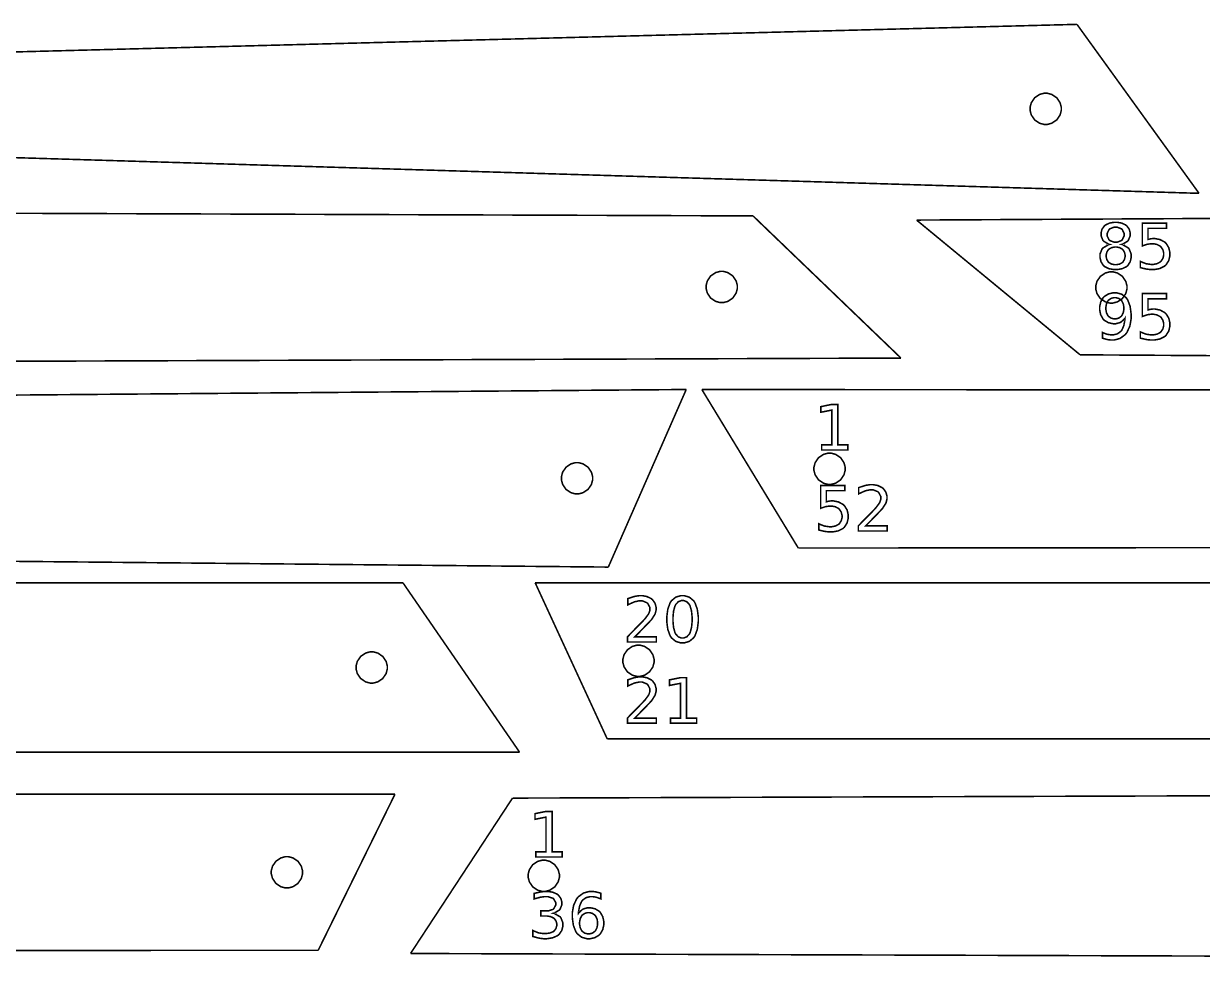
# Model space of a CAD drawing. Extents: x 0 to 51.8, y 1.6 to 26.8.
# Drawn here: x 6.65 to 14.5, y 20.54 to 26.77 of the extents above; entities that cross this region are included whole.
import ezdxf

# ---------------------------------------------------------------- set-up
doc = ezdxf.new("R2010")
doc.units = 0
doc.layers.get('0').update_dxf_attribs({"linetype": 'CONTINUOUS'})

msp = doc.modelspace()

# ---------------------------------------------------------------- linework, layer by layer
at = {"color": 0, "const_width": 0.010417}
for points in [[(0, 26.4089), (13.6688, 26.7639)], [(13.6688, 26.7639), (14.4821, 25.6379)], [(2.70139, 25.9929), (14.4821, 25.6379)], [(0, 25.5282), (11.5104, 25.4874)], [(12.6002, 25.4596), (25.0779, 25.5282)], [(11.5104, 25.4874), (12.496, 24.5401)], [(12.6002, 25.4596), (13.6897, 24.5618)], [(1.26975, 24.4993), (12.496, 24.5401)], [(13.6897, 24.5618), (24.3043, 24.4931)], [(0, 24.2386), (11.0654, 24.3306)], [(11.0654, 24.3306), (10.5463, 23.1471)], [(11.1695, 24.3306), (21.9319, 24.3214)], [(11.1695, 24.3306), (11.8121, 23.274)], [(11.8121, 23.274), (21.3258, 23.2832)], [(1.067, 23.2389), (10.5463, 23.1471)], [(0, 23.0429), (9.17822, 23.0422)], [(9.17822, 23.0422), (9.95475, 21.9142)], [(10.0589, 23.0429), (19.7367, 23.0429)], [(10.0589, 23.0429), (10.539, 22.0022)], [(10.539, 22.0022), (19.4274, 22.0022)], [(0.164279, 21.9133), (9.95475, 21.9142)], [(0, 21.6353), (9.12463, 21.6331)], [(9.12463, 21.6331), (8.61328, 20.5931)], [(9.90799, 21.6076), (9.22879, 20.5721)], [(9.90799, 21.6076), (18.3128, 21.6353)], [(0.362901, 20.5908), (8.61328, 20.5931)], [(9.22879, 20.5721), (17.8074, 20.5444)]]:
    msp.add_lwpolyline(points, dxfattribs=at)
for points in [[(13.5646, 26.2008), (13.5646, 26.1907), (13.5564, 26.1603), (13.5341, 26.1272), (13.501, 26.1049), (13.4705, 26.0967), (13.4604, 26.0967), (13.4503, 26.0967), (13.4199, 26.1049), (13.3868, 26.1272), (13.3644, 26.1603), (13.3563, 26.1907), (13.3563, 26.2008), (13.3563, 26.211), (13.3644, 26.2414), (13.3868, 26.2746), (13.4199, 26.2969), (13.4503, 26.305), (13.4604, 26.305), (13.4705, 26.305), (13.501, 26.2969), (13.5341, 26.2746), (13.5564, 26.2414), (13.5646, 26.211), (13.5646, 26.2008)], [(11.4062, 25.0138), (11.4062, 25.0036), (11.398, 24.9732), (11.3757, 24.9401), (11.3426, 24.9178), (11.3121, 24.9096), (11.302, 24.9096), (11.2919, 24.9096), (11.2614, 24.9178), (11.2283, 24.9401), (11.206, 24.9732), (11.1979, 25.0036), (11.1979, 25.0138), (11.1979, 25.0239), (11.206, 25.0543), (11.2283, 25.0874), (11.2614, 25.1097), (11.2919, 25.1179), (11.302, 25.1179), (11.3121, 25.1179), (11.3426, 25.1097), (11.3757, 25.0874), (11.398, 25.0543), (11.4062, 25.0239), (11.4062, 25.0138)], [(14.0022, 25.0107), (14.0022, 25.0006), (13.994, 24.9701), (13.9717, 24.9369), (13.9386, 24.9147), (13.9082, 24.9065), (13.8981, 24.9065), (13.8879, 24.9065), (13.8575, 24.9147), (13.8244, 24.9369), (13.802, 24.9701), (13.7939, 25.0006), (13.7939, 25.0107), (13.7939, 25.0208), (13.802, 25.0512), (13.8244, 25.0843), (13.8575, 25.1067), (13.8879, 25.1149), (13.8981, 25.1149), (13.9082, 25.1149), (13.9386, 25.1067), (13.9717, 25.0843), (13.994, 25.0512), (14.0022, 25.0208), (14.0022, 25.0107)], [(12.1246, 23.8022), (12.1246, 23.7922), (12.1164, 23.7617), (12.094, 23.7286), (12.0609, 23.7062), (12.0305, 23.6981), (12.0204, 23.6981), (12.0102, 23.6981), (11.9798, 23.7062), (11.9467, 23.7286), (11.9244, 23.7617), (11.9162, 23.7922), (11.9162, 23.8022), (11.9162, 23.8124), (11.9244, 23.8428), (11.9467, 23.876), (11.9798, 23.8983), (12.0102, 23.9064), (12.0204, 23.9064), (12.0305, 23.9064), (12.0609, 23.8983), (12.094, 23.876), (12.1164, 23.8428), (12.1246, 23.8124), (12.1246, 23.8022)], [(10.4421, 23.7389), (10.4421, 23.7287), (10.4339, 23.6983), (10.4116, 23.6651), (10.3785, 23.6429), (10.348, 23.6347), (10.3379, 23.6347), (10.3278, 23.6347), (10.2974, 23.6429), (10.2643, 23.6651), (10.2419, 23.6983), (10.2338, 23.7287), (10.2338, 23.7389), (10.2338, 23.749), (10.2419, 23.7794), (10.2643, 23.8125), (10.2974, 23.8349), (10.3278, 23.8431), (10.3379, 23.8431), (10.348, 23.8431), (10.3785, 23.8349), (10.4116, 23.8125), (10.4339, 23.7794), (10.4421, 23.749), (10.4421, 23.7389)], [(10.8515, 22.5226), (10.8515, 22.5125), (10.8433, 22.4821), (10.8209, 22.4489), (10.7878, 22.4265), (10.7574, 22.4185), (10.7473, 22.4185), (10.7371, 22.4185), (10.7067, 22.4265), (10.6736, 22.4489), (10.6513, 22.4821), (10.6431, 22.5125), (10.6431, 22.5226), (10.6431, 22.5328), (10.6513, 22.5632), (10.6736, 22.5963), (10.7067, 22.6186), (10.7371, 22.6268), (10.7473, 22.6268), (10.7574, 22.6268), (10.7878, 22.6186), (10.8209, 22.5963), (10.8433, 22.5632), (10.8515, 22.5328), (10.8515, 22.5226)], [(9.07406, 22.4782), (9.07406, 22.4681), (9.06586, 22.4376), (9.04351, 22.4046), (9.01042, 22.3822), (8.97999, 22.374), (8.96989, 22.374), (8.95975, 22.374), (8.92931, 22.3822), (8.89621, 22.4046), (8.87386, 22.4376), (8.86572, 22.4681), (8.86572, 22.4782), (8.86572, 22.4883), (8.87386, 22.5187), (8.89621, 22.5518), (8.92931, 22.5742), (8.95975, 22.5824), (8.96989, 22.5824), (8.97999, 22.5824), (9.01042, 22.5742), (9.04351, 22.5518), (9.06586, 22.5187), (9.07406, 22.4883), (9.07406, 22.4782)], [(8.50911, 21.1131), (8.50911, 21.1029), (8.50092, 21.0725), (8.47857, 21.0394), (8.44547, 21.0171), (8.41504, 21.0089), (8.40494, 21.0089), (8.39481, 21.0089), (8.36436, 21.0171), (8.33128, 21.0394), (8.30892, 21.0725), (8.30078, 21.1029), (8.30078, 21.1131), (8.30078, 21.1232), (8.30892, 21.1536), (8.33128, 21.1867), (8.36436, 21.209), (8.39481, 21.2172), (8.40494, 21.2172), (8.41504, 21.2172), (8.44547, 21.209), (8.47857, 21.1867), (8.50092, 21.1536), (8.50911, 21.1232), (8.50911, 21.1131)], [(10.2205, 21.0899), (10.2205, 21.0797), (10.2123, 21.0493), (10.1899, 21.0163), (10.1568, 20.9939), (10.1264, 20.9857), (10.1163, 20.9857), (10.1062, 20.9857), (10.0757, 20.9939), (10.0426, 21.0163), (10.0203, 21.0493), (10.0122, 21.0797), (10.0122, 21.0899), (10.0122, 21.1), (10.0203, 21.1304), (10.0426, 21.1635), (10.0757, 21.1858), (10.1062, 21.194), (10.1163, 21.194), (10.1264, 21.194), (10.1568, 21.1858), (10.1899, 21.1635), (10.2123, 21.1304), (10.2205, 21.1), (10.2205, 21.0899)]]:
    msp.add_lwpolyline(points, close=True, dxfattribs=at)
at = {"color": 1, "const_width": 0.010417}
for points in [[(13.8852, 25.2974), (13.8808, 25.2983), (13.8465, 25.3189), (13.844, 25.3218), (13.8415, 25.3249), (13.8293, 25.3558), (13.8293, 25.3661), (13.8293, 25.3743), (13.8357, 25.3987), (13.8508, 25.4201), (13.8551, 25.4236), (13.8594, 25.4272), (13.8858, 25.4396), (13.9161, 25.4449), (13.9263, 25.4449), (13.9364, 25.4449), (13.9667, 25.4396), (13.9931, 25.4272), (13.9975, 25.4236), (14.0018, 25.4201), (14.0169, 25.3987), (14.0235, 25.3743), (14.0235, 25.3661), (14.0235, 25.355), (14.0111, 25.3249), (14.0088, 25.3218), (14.0063, 25.3189), (13.9721, 25.2983), (13.9678, 25.2974), (13.9726, 25.2961), (14.0111, 25.2736), (14.0139, 25.2701), (14.0167, 25.2668), (14.0304, 25.2326), (14.0304, 25.2211), (14.0304, 25.2114), (14.0236, 25.1821), (14.0079, 25.1572), (14.0035, 25.1532), (13.999, 25.1493), (13.9707, 25.1357), (13.9374, 25.1297), (13.9263, 25.1297), (13.9151, 25.1297), (13.8818, 25.1357), (13.8535, 25.1493), (13.849, 25.1532), (13.8445, 25.1572), (13.8288, 25.1821), (13.8221, 25.2114), (13.8221, 25.2211), (13.8221, 25.2333), (13.836, 25.2668), (13.8388, 25.2701), (13.8416, 25.2736), (13.8803, 25.2961), (13.8852, 25.2974)], [(13.8703, 25.3622), (13.8703, 25.3531), (13.8825, 25.3278), (13.885, 25.3256), (13.8875, 25.3233), (13.9165, 25.3122), (13.9263, 25.3122), (13.9367, 25.3122), (13.9653, 25.3233), (13.9678, 25.3256), (13.9703, 25.3278), (13.9826, 25.3536), (13.9826, 25.3622), (13.9826, 25.3714), (13.9703, 25.3969), (13.9678, 25.399), (13.9653, 25.4013), (13.936, 25.4124), (13.9263, 25.4124), (13.916, 25.4124), (13.8875, 25.4013), (13.885, 25.399), (13.8825, 25.3969), (13.8703, 25.3708), (13.8703, 25.3622)], [(14.1042, 25.4394), (14.2656, 25.4394), (14.2656, 25.4047), (14.1418, 25.4047), (14.1418, 25.3303), (14.1433, 25.3308), (14.1582, 25.3346), (14.1597, 25.3349), (14.1611, 25.3351), (14.1735, 25.3364), (14.1776, 25.3364), (14.189, 25.3364), (14.2232, 25.3293), (14.2532, 25.3131), (14.2582, 25.3083), (14.2632, 25.3038), (14.2804, 25.2757), (14.2879, 25.2438), (14.2879, 25.2331), (14.2879, 25.2222), (14.2803, 25.1894), (14.2624, 25.1615), (14.2574, 25.1569), (14.2522, 25.1524), (14.2206, 25.1365), (14.1836, 25.1297), (14.1714, 25.1297), (14.1617, 25.1297), (14.1356, 25.1325), (14.1324, 25.1331), (14.129, 25.1336), (14.0949, 25.1417), (14.0913, 25.1428), (14.0913, 25.184), (14.0943, 25.1824), (14.126, 25.1699), (14.1293, 25.169), (14.1325, 25.1683), (14.161, 25.1643), (14.1706, 25.1643), (14.1783, 25.1643), (14.2019, 25.1689), (14.2226, 25.1797), (14.2261, 25.1828), (14.2294, 25.1858), (14.2415, 25.2046), (14.2467, 25.226), (14.2467, 25.2331), (14.2467, 25.2401), (14.2415, 25.2614), (14.2294, 25.2801), (14.2261, 25.2832), (14.2226, 25.2864), (14.2019, 25.2972), (14.1783, 25.3018), (14.1706, 25.3018), (14.1622, 25.3018), (14.1403, 25.2989), (14.1375, 25.2982), (14.1349, 25.2976), (14.1069, 25.2882), (14.1042, 25.2869), (14.1042, 25.4394)], [(13.9263, 25.28), (13.9197, 25.28), (13.9, 25.276), (13.883, 25.2668), (13.8803, 25.2642), (13.8774, 25.2615), (13.8677, 25.2456), (13.8636, 25.2272), (13.8636, 25.2211), (13.8636, 25.215), (13.8677, 25.1965), (13.8774, 25.1806), (13.8803, 25.1779), (13.883, 25.1754), (13.9, 25.1662), (13.9197, 25.1624), (13.9263, 25.1624), (13.9328, 25.1624), (13.9525, 25.1662), (13.9697, 25.1754), (13.9725, 25.1779), (13.9753, 25.1806), (13.9851, 25.1967), (13.9894, 25.215), (13.9894, 25.2211), (13.9894, 25.2272), (13.9851, 25.2456), (13.9753, 25.2615), (13.9725, 25.2642), (13.9697, 25.2668), (13.9525, 25.276), (13.9328, 25.28), (13.9263, 25.28)], [(13.8397, 24.6722), (13.8397, 24.7099), (13.8422, 24.7086), (13.8683, 24.6992), (13.8709, 24.6985), (13.8735, 24.6979), (13.895, 24.6946), (13.9022, 24.6946), (13.9111, 24.6946), (13.9379, 24.7014), (13.9607, 24.7174), (13.9643, 24.7219), (13.9678, 24.7265), (13.9811, 24.7564), (13.9882, 24.7958), (13.9888, 24.805), (13.9868, 24.8022), (13.9618, 24.7797), (13.9589, 24.7782), (13.9558, 24.7767), (13.9281, 24.7689), (13.9189, 24.7689), (13.9086, 24.7689), (13.878, 24.7757), (13.8511, 24.7918), (13.8466, 24.7964), (13.8422, 24.801), (13.8267, 24.829), (13.8202, 24.8613), (13.8202, 24.8719), (13.8202, 24.8825), (13.827, 24.9139), (13.8431, 24.9421), (13.8477, 24.9468), (13.8523, 24.9515), (13.88, 24.9681), (13.9111, 24.9751), (13.9215, 24.9751), (13.9331, 24.9751), (13.9679, 24.9651), (13.9974, 24.9415), (14.0019, 24.9349), (14.0067, 24.9281), (14.0228, 24.8853), (14.0297, 24.8344), (14.0297, 24.8175), (14.0297, 24.8014), (14.0213, 24.7529), (14.0014, 24.71), (13.9957, 24.7029), (13.99, 24.6957), (13.9557, 24.6708), (13.9168, 24.6601), (13.9039, 24.6601), (13.8961, 24.6601), (13.8753, 24.6626), (13.8727, 24.6632), (13.87, 24.6638), (13.8425, 24.6712), (13.8397, 24.6722)], [(13.9215, 24.8011), (13.9276, 24.8011), (13.9461, 24.8058), (13.9624, 24.8169), (13.9651, 24.82), (13.9678, 24.8232), (13.9774, 24.8425), (13.9814, 24.8646), (13.9814, 24.8719), (13.9814, 24.8792), (13.9774, 24.9013), (13.9678, 24.9204), (13.9651, 24.9236), (13.9624, 24.9268), (13.9461, 24.9379), (13.9276, 24.9426), (13.9215, 24.9426), (13.9153, 24.9426), (13.8965, 24.9379), (13.8802, 24.9268), (13.8774, 24.9236), (13.8747, 24.9204), (13.8653, 24.9013), (13.8614, 24.8792), (13.8614, 24.8719), (13.8614, 24.8646), (13.8653, 24.8425), (13.8747, 24.8232), (13.8774, 24.82), (13.8802, 24.8169), (13.8965, 24.8058), (13.9153, 24.8011), (13.9215, 24.8011)], [(14.1042, 24.9697), (14.2656, 24.9697), (14.2656, 24.935), (14.1418, 24.935), (14.1418, 24.8606), (14.1433, 24.8611), (14.1582, 24.865), (14.1597, 24.8651), (14.1611, 24.8654), (14.1735, 24.8667), (14.1776, 24.8667), (14.189, 24.8667), (14.2232, 24.8597), (14.2532, 24.8433), (14.2582, 24.8388), (14.2632, 24.834), (14.2804, 24.806), (14.2879, 24.774), (14.2879, 24.7633), (14.2879, 24.7525), (14.2803, 24.7199), (14.2624, 24.6918), (14.2574, 24.6872), (14.2522, 24.6828), (14.2206, 24.6669), (14.1836, 24.6601), (14.1714, 24.6601), (14.1617, 24.6601), (14.1356, 24.6628), (14.1324, 24.6633), (14.129, 24.6639), (14.0949, 24.6721), (14.0913, 24.6731), (14.0913, 24.7143), (14.0943, 24.7128), (14.126, 24.7003), (14.1293, 24.6994), (14.1325, 24.6986), (14.161, 24.6946), (14.1706, 24.6946), (14.1783, 24.6946), (14.2019, 24.6992), (14.2226, 24.71), (14.2261, 24.7131), (14.2294, 24.7162), (14.2415, 24.735), (14.2467, 24.7562), (14.2467, 24.7633), (14.2467, 24.7706), (14.2415, 24.7918), (14.2294, 24.8106), (14.2261, 24.8135), (14.2226, 24.8167), (14.2019, 24.8275), (14.1783, 24.8322), (14.1706, 24.8322), (14.1622, 24.8322), (14.1403, 24.8292), (14.1375, 24.8285), (14.1349, 24.8279), (14.1069, 24.8185), (14.1042, 24.8172), (14.1042, 24.9697)], [(11.9679, 23.9618), (12.0352, 23.9618), (12.0352, 24.1935), (11.962, 24.179), (11.962, 24.2162), (12.0347, 24.2311), (12.0757, 24.2311), (12.0757, 23.9618), (12.1428, 23.9618), (12.1428, 23.9272), (11.9679, 23.9272), (11.9679, 23.9618)], [(11.9612, 23.6911), (12.1226, 23.6911), (12.1226, 23.6564), (11.9989, 23.6564), (11.9989, 23.5819), (12.0004, 23.5825), (12.0152, 23.5862), (12.0167, 23.5865), (12.0182, 23.5868), (12.0305, 23.5881), (12.0347, 23.5881), (12.0461, 23.5881), (12.0802, 23.5811), (12.1102, 23.5647), (12.1152, 23.56), (12.1202, 23.5554), (12.1375, 23.5274), (12.145, 23.4954), (12.145, 23.4847), (12.145, 23.4739), (12.1373, 23.4413), (12.1195, 23.4132), (12.1144, 23.4086), (12.1093, 23.404), (12.0776, 23.3882), (12.0407, 23.3814), (12.0284, 23.3814), (12.0187, 23.3814), (11.9926, 23.3842), (11.9894, 23.3847), (11.9861, 23.3853), (11.9519, 23.3933), (11.9483, 23.3944), (11.9483, 23.4357), (11.9514, 23.434), (11.9831, 23.4217), (11.9863, 23.4207), (11.9896, 23.42), (12.0181, 23.416), (12.0276, 23.416), (12.0354, 23.416), (12.059, 23.4206), (12.0797, 23.4314), (12.0831, 23.4344), (12.0865, 23.4375), (12.0985, 23.4564), (12.1037, 23.4776), (12.1037, 23.4847), (12.1037, 23.4918), (12.0985, 23.5132), (12.0865, 23.5318), (12.0831, 23.5349), (12.0797, 23.5381), (12.059, 23.5489), (12.0354, 23.5536), (12.0276, 23.5536), (12.0193, 23.5536), (11.9973, 23.5506), (11.9946, 23.5499), (11.9919, 23.5493), (11.964, 23.5399), (11.9612, 23.5386), (11.9612, 23.6911)], [(12.2614, 23.4218), (12.4048, 23.4218), (12.4048, 23.3874), (12.2121, 23.3874), (12.2121, 23.4218), (12.216, 23.4258), (12.2396, 23.4503), (12.269, 23.4801), (12.2757, 23.4869), (12.2824, 23.4938), (12.3087, 23.5204), (12.3248, 23.5375), (12.3265, 23.5394), (12.3298, 23.5432), (12.3528, 23.5744), (12.3541, 23.5769), (12.3554, 23.5796), (12.3621, 23.6003), (12.3621, 23.6071), (12.3621, 23.6171), (12.3478, 23.6442), (12.3449, 23.6467), (12.3421, 23.6493), (12.311, 23.6621), (12.3007, 23.6621), (12.2905, 23.6621), (12.2635, 23.6565), (12.2599, 23.6553), (12.2563, 23.6543), (12.2182, 23.6372), (12.2141, 23.6349), (12.2141, 23.6764), (12.2182, 23.6781), (12.2567, 23.6906), (12.2603, 23.6914), (12.2639, 23.6922), (12.291, 23.6965), (12.3, 23.6965), (12.3105, 23.6965), (12.3423, 23.6907), (12.3704, 23.6768), (12.3751, 23.6729), (12.3798, 23.669), (12.3962, 23.6454), (12.4033, 23.6189), (12.4033, 23.61), (12.4033, 23.6011), (12.3973, 23.5772), (12.3962, 23.5744), (12.395, 23.5717), (12.3738, 23.5388), (12.3708, 23.5349), (12.3699, 23.5339), (12.36, 23.5235), (12.3428, 23.5056), (12.3382, 23.5008), (12.3337, 23.4961), (12.3054, 23.4669), (12.2696, 23.4303), (12.2614, 23.4218)], [(10.723, 22.6821), (10.8664, 22.6821), (10.8664, 22.6476), (10.6737, 22.6476), (10.6737, 22.6821), (10.6776, 22.6861), (10.7012, 22.7106), (10.7306, 22.7404), (10.7373, 22.7472), (10.744, 22.754), (10.7702, 22.7807), (10.7863, 22.7978), (10.7881, 22.7997), (10.7913, 22.8033), (10.8143, 22.8347), (10.8157, 22.8372), (10.8169, 22.8399), (10.8237, 22.8606), (10.8237, 22.8674), (10.8237, 22.8772), (10.8093, 22.9044), (10.8065, 22.9069), (10.8037, 22.9094), (10.7726, 22.9224), (10.7623, 22.9224), (10.7521, 22.9224), (10.725, 22.9167), (10.7215, 22.9156), (10.7179, 22.9144), (10.6797, 22.8975), (10.6757, 22.8951), (10.6757, 22.9367), (10.6798, 22.9383), (10.7183, 22.9508), (10.7219, 22.9517), (10.7255, 22.9525), (10.7526, 22.9568), (10.7616, 22.9568), (10.7721, 22.9568), (10.8039, 22.9508), (10.832, 22.9371), (10.8367, 22.9332), (10.8414, 22.9293), (10.8578, 22.9057), (10.8649, 22.8792), (10.8649, 22.8703), (10.8649, 22.8614), (10.8589, 22.8375), (10.8578, 22.8346), (10.8566, 22.8318), (10.8354, 22.7989), (10.8324, 22.7951), (10.8315, 22.7942), (10.8216, 22.7838), (10.8044, 22.7658), (10.7998, 22.7611), (10.7953, 22.7564), (10.767, 22.7272), (10.7312, 22.6906), (10.723, 22.6821)], [(11.0408, 22.9568), (11.052, 22.9568), (11.0859, 22.9467), (11.1144, 22.9232), (11.1189, 22.9164), (11.1234, 22.9097), (11.1391, 22.8669), (11.1458, 22.816), (11.1458, 22.799), (11.1458, 22.7822), (11.1391, 22.7315), (11.1234, 22.6887), (11.1189, 22.6821), (11.1144, 22.6754), (11.0859, 22.6518), (11.052, 22.6417), (11.0408, 22.6417), (11.0295, 22.6417), (10.9958, 22.6518), (10.9673, 22.6754), (10.9629, 22.6821), (10.9584, 22.6887), (10.9427, 22.7315), (10.936, 22.7822), (10.936, 22.799), (10.936, 22.816), (10.9427, 22.8669), (10.9584, 22.9097), (10.9629, 22.9164), (10.9673, 22.9232), (10.9958, 22.9467), (11.0295, 22.9568), (11.0408, 22.9568)], [(11.0408, 22.9243), (11.0338, 22.9243), (11.013, 22.9164), (10.9957, 22.8982), (10.9931, 22.8931), (10.9904, 22.8878), (10.9811, 22.8539), (10.9772, 22.8128), (10.9772, 22.799), (10.9772, 22.7854), (10.9811, 22.7446), (10.9904, 22.7107), (10.9931, 22.7056), (10.9957, 22.7003), (11.013, 22.6821), (11.0338, 22.6743), (11.0408, 22.6743), (11.0478, 22.6743), (11.0688, 22.6821), (11.0861, 22.7003), (11.0888, 22.7056), (11.0914, 22.7107), (11.1008, 22.7446), (11.1048, 22.7854), (11.1048, 22.799), (11.1048, 22.8128), (11.1008, 22.8539), (11.0914, 22.8878), (11.0888, 22.8931), (11.0861, 22.8982), (11.0688, 22.9164), (11.0478, 22.9243), (11.0408, 22.9243)], [(10.723, 22.1408), (10.8664, 22.1408), (10.8664, 22.1064), (10.6737, 22.1064), (10.6737, 22.1408), (10.6776, 22.145), (10.7012, 22.1693), (10.7306, 22.1992), (10.7373, 22.206), (10.744, 22.2128), (10.7702, 22.2396), (10.7863, 22.2565), (10.7881, 22.2585), (10.7913, 22.2622), (10.8143, 22.2935), (10.8157, 22.2961), (10.8169, 22.2986), (10.8237, 22.3193), (10.8237, 22.3263), (10.8237, 22.3361), (10.8093, 22.3632), (10.8065, 22.3657), (10.8037, 22.3683), (10.7726, 22.3811), (10.7623, 22.3811), (10.7521, 22.3811), (10.725, 22.3756), (10.7215, 22.3744), (10.7179, 22.3733), (10.6797, 22.3563), (10.6757, 22.354), (10.6757, 22.3954), (10.6798, 22.3971), (10.7183, 22.4096), (10.7219, 22.4104), (10.7255, 22.4112), (10.7526, 22.4157), (10.7616, 22.4157), (10.7721, 22.4157), (10.8039, 22.4097), (10.832, 22.396), (10.8367, 22.3919), (10.8414, 22.3881), (10.8578, 22.3646), (10.8649, 22.3379), (10.8649, 22.329), (10.8649, 22.3201), (10.8589, 22.2962), (10.8578, 22.2935), (10.8566, 22.2907), (10.8354, 22.2578), (10.8324, 22.254), (10.8315, 22.2529), (10.8216, 22.2425), (10.8044, 22.2246), (10.7998, 22.2199), (10.7953, 22.2153), (10.767, 22.186), (10.7312, 22.1493), (10.723, 22.1408)], [(10.9601, 22.1408), (11.0273, 22.1408), (11.0273, 22.3726), (10.9542, 22.3582), (10.9542, 22.3954), (11.0269, 22.4103), (11.0679, 22.4103), (11.0679, 22.1408), (11.135, 22.1408), (11.135, 22.1064), (10.9601, 22.1064), (10.9601, 22.1408)], [(10.0638, 21.2493), (10.1311, 21.2493), (10.1311, 21.4811), (10.0579, 21.4665), (10.0579, 21.5039), (10.1306, 21.5186), (10.1717, 21.5186), (10.1717, 21.2493), (10.2387, 21.2493), (10.2387, 21.2149), (10.0638, 21.2149), (10.0638, 21.2493)], [(10.1812, 20.8401), (10.1861, 20.839), (10.2244, 20.8172), (10.2272, 20.8139), (10.23, 20.8106), (10.2439, 20.7761), (10.2439, 20.7646), (10.2439, 20.7547), (10.2361, 20.7247), (10.218, 20.699), (10.2129, 20.695), (10.2077, 20.6908), (10.1755, 20.6765), (10.1376, 20.6704), (10.125, 20.6704), (10.1152, 20.6704), (10.0891, 20.6736), (10.0857, 20.6743), (10.0824, 20.675), (10.0474, 20.6842), (10.0438, 20.6854), (10.0438, 20.7251), (10.0467, 20.7235), (10.078, 20.7108), (10.0814, 20.7099), (10.0847, 20.709), (10.1141, 20.7049), (10.1239, 20.7049), (10.1324, 20.7049), (10.1579, 20.7088), (10.1794, 20.7176), (10.1827, 20.7201), (10.1861, 20.7228), (10.1979, 20.7389), (10.2029, 20.7582), (10.2029, 20.7646), (10.2029, 20.7706), (10.1982, 20.7885), (10.1872, 20.804), (10.184, 20.8065), (10.1809, 20.809), (10.1616, 20.8179), (10.1392, 20.8217), (10.1317, 20.8217), (10.0964, 20.8217), (10.0964, 20.8556), (10.1335, 20.8556), (10.145, 20.8556), (10.177, 20.8657), (10.1797, 20.8676), (10.1824, 20.8697), (10.196, 20.8944), (10.196, 20.9026), (10.196, 20.9115), (10.182, 20.9364), (10.1793, 20.9385), (10.1765, 20.9406), (10.1429, 20.951), (10.1317, 20.951), (10.1227, 20.951), (10.0987, 20.9479), (10.0955, 20.9474), (10.0922, 20.9467), (10.0568, 20.9371), (10.053, 20.9358), (10.053, 20.9725), (10.0569, 20.9736), (10.0934, 20.9817), (10.0968, 20.9822), (10.1002, 20.9828), (10.1266, 20.9856), (10.1354, 20.9856), (10.1459, 20.9856), (10.1773, 20.9801), (10.2049, 20.9678), (10.2094, 20.9643), (10.214, 20.9607), (10.2299, 20.9393), (10.2368, 20.9149), (10.2368, 20.9068), (10.2368, 20.8961), (10.2246, 20.8671), (10.2222, 20.8642), (10.2198, 20.8614), (10.1857, 20.8412), (10.1812, 20.8401)], [(10.4966, 20.9733), (10.4966, 20.9358), (10.494, 20.9371), (10.4678, 20.9464), (10.4652, 20.9471), (10.4626, 20.9478), (10.4413, 20.951), (10.4341, 20.951), (10.4251, 20.951), (10.3981, 20.9442), (10.3754, 20.9281), (10.3718, 20.9235), (10.3683, 20.9189), (10.3551, 20.889), (10.348, 20.8499), (10.3475, 20.8406), (10.3495, 20.8435), (10.3745, 20.866), (10.3775, 20.8675), (10.3805, 20.869), (10.4082, 20.8769), (10.4174, 20.8769), (10.4276, 20.8769), (10.4583, 20.87), (10.4852, 20.8539), (10.4897, 20.8492), (10.4941, 20.8446), (10.5097, 20.8165), (10.5164, 20.7844), (10.5164, 20.7737), (10.5164, 20.7632), (10.5094, 20.7315), (10.4932, 20.7033), (10.4886, 20.6986), (10.484, 20.6939), (10.4564, 20.6775), (10.4253, 20.6704), (10.415, 20.6704), (10.4034, 20.6704), (10.3685, 20.6806), (10.339, 20.704), (10.3343, 20.7108), (10.3296, 20.7175), (10.3134, 20.7601), (10.3065, 20.8108), (10.3065, 20.8278), (10.3065, 20.844), (10.315, 20.8925), (10.3349, 20.9354), (10.3406, 20.9425), (10.3463, 20.9497), (10.3806, 20.9747), (10.4194, 20.9856), (10.4324, 20.9856), (10.4402, 20.9856), (10.461, 20.9831), (10.4637, 20.9825), (10.4663, 20.9819), (10.4938, 20.9744), (10.4966, 20.9733)], [(10.415, 20.8444), (10.4088, 20.8444), (10.3901, 20.8397), (10.3737, 20.8288), (10.371, 20.8256), (10.3683, 20.8224), (10.3589, 20.8032), (10.3549, 20.7811), (10.3549, 20.7737), (10.3549, 20.7664), (10.3589, 20.7443), (10.3683, 20.725), (10.371, 20.7218), (10.3737, 20.7188), (10.3901, 20.7076), (10.4088, 20.7029), (10.415, 20.7029), (10.4212, 20.7029), (10.4397, 20.7076), (10.4559, 20.7188), (10.4587, 20.7218), (10.4614, 20.725), (10.4709, 20.7443), (10.4749, 20.7664), (10.4749, 20.7737), (10.4749, 20.7811), (10.4709, 20.8032), (10.4614, 20.8224), (10.4587, 20.8256), (10.4559, 20.8288), (10.4397, 20.8397), (10.4212, 20.8444), (10.415, 20.8444)]]:
    msp.add_lwpolyline(points, close=True, dxfattribs=at)

doc.saveas('drawing.dxf')
